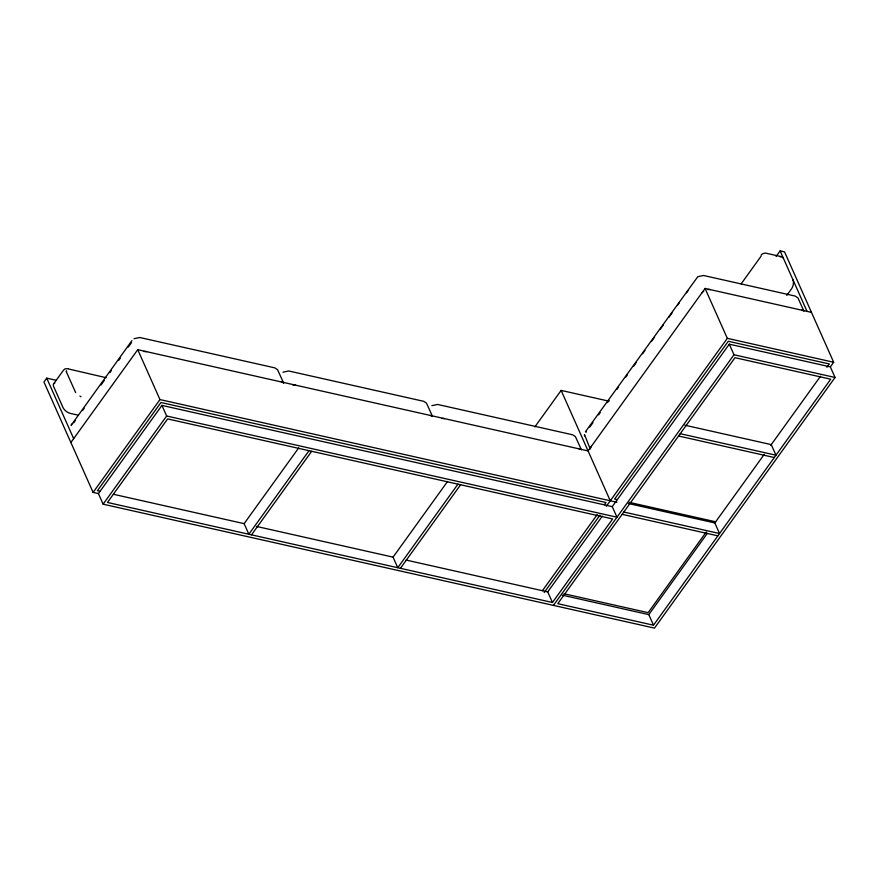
<?xml version="1.0" encoding="UTF-8"?>
<svg xmlns="http://www.w3.org/2000/svg" width="879" height="879" viewBox="0 0 879 879"><rect width="100%" height="100%" fill="white"/><g stroke="black" fill="none" stroke-linecap="round" stroke-linejoin="round"><path stroke-width="1.32" d="M584.48 435.874L584.491 434.589L590.259 449.092M586.139 432.336L586.117 431.468M71.825 424.096L71.1 425.359L131.916 340.656M56.091 380.266L46.741 378.157L43.95 382.024L93.097 492.405L98.437 493.602L103.118 504.183L654.492 628.111L835.05 377.476L830.336 366.895L729.284 344.183L612.125 506.82M53.553 383.969L63.519 370.136L65.057 368.861L68.112 368.664M73.737 422.821L75.341 420.591M82.571 410.57L84.175 408.339M101.019 384.947L104.238 380.486M109.853 372.696L111.457 370.466M118.676 360.434L120.28 358.214M128.312 347.073L131.52 342.612M70.88 442.511L137.75 349.677L588.062 450.894L705.09 288.444L811.471 312.364M93.097 492.405L159.967 399.571L137.75 349.677M98.415 493.602L161.934 405.406L612.256 506.634L616.97 517.215L166.647 415.998L161.934 405.406M103.118 504.183L166.647 415.998M298.695 447.905L244.131 523.653L248.845 534.234L309.023 450.696M251.504 534.839L311.682 451.29M447.62 481.384L393.056 557.132L397.769 567.713L457.948 484.164M400.428 568.306L460.607 484.768M534.871 426.886L561.143 390.419L609.004 401.176M585.469 431.699L697.805 276.687L703.541 275.479L795.176 296.069L797.912 297.871L803.944 311.144M589.776 427.084L592.973 422.645M598.577 414.877L600.17 412.658M607.367 402.67L608.971 400.45M616.97 389.353L618.563 387.134M625.76 377.146L627.364 374.926M633.759 366.049L636.154 362.708M642.549 353.83L644.944 350.501M651.35 341.623L654.547 337.184M660.14 329.416L663.337 324.977M668.941 317.209L672.138 312.77M677.731 305.002L679.335 302.783M686.521 292.795L688.125 290.575M741.107 283.917L761.093 256.174M776.102 256.448L780.112 250.889L784.54 251.877L833.677 362.258L830.479 366.708M542.42 590.699L597.215 514.644M604.367 504.722L605.95 502.513L160.956 402.494L97.426 490.68L100.096 491.284M544.211 592.512L599.928 515.16M606.301 506.315L727.307 338.338L705.09 288.444M552.452 602.489L107.458 502.458L167.636 418.909L612.641 518.94L552.452 602.489L547.738 591.897L602.313 516.149M553.44 605.4L733.998 354.764L729.284 344.183M786.771 295.454L791.572 288.795A6.603 3.725 -77.3 0 0 792.891 279.61M706.255 531.993L648.142 612.674L563.988 593.754M653.504 625.2L557.769 603.675L734.987 357.687L830.721 379.201L653.504 625.2L648.801 614.619L707.331 533.355M714.55 523.335L764.269 454.322M770.674 445.422L820.546 376.201M826.952 367.312L829.347 363.972L728.295 341.261L614.608 499.074L617.267 499.668M761.137 255.163L762.445 253.855L765.213 253.031L782.013 256.8M134.004 338.712L139.75 337.503L274.819 367.861L277.544 369.663L283.587 382.936M282.928 372.191L288.675 370.971L423.744 401.329L426.469 403.131L432.512 416.404M431.853 405.658L437.599 404.45L572.668 434.808L575.393 436.61L581.437 449.883M66.167 371.443L75.66 392.616M727.307 338.338L833.677 362.258M733.998 354.764L835.05 377.476M684.829 425.194L771.257 444.62L775.97 455.201L680.236 433.688M678.555 436.006L774.3 457.53M106.161 377.706L68.617 368.993M629.243 502.359L715.671 521.785M628.408 503.524L714.836 522.95L719.549 533.531L623.804 512.007M159.967 399.571L616.926 502.283M622.134 514.336L717.868 535.849M78.418 415.218L70.419 413.416A6.582 3.285 35.8 0 1 63.09 407.713L53.663 386.551A6.625 3.307 35.8 0 1 54.839 383.112M113.435 494.273L244.417 523.719M256.448 526.422L392.748 557.066M406.087 560.055L547.738 591.897M562.362 595.182L648.801 614.619M79.912 396.044L80.989 396.814M780.112 250.889L807.032 311.364M561.143 390.419L610.279 500.788M46.741 378.157L73.66 438.643M66.463 370.762L66.683 371.498M780.047 256.833A6.603 3.725 -77.3 0 1 783.475 258.448M701.772 293.059A6.582 4.329 -24 0 1 703.749 291.169M707.793 289.576A6.582 4.329 -24 0 1 710.419 289.641M590.501 448.356A6.625 4.362 -24 0 1 591.435 446.213M801.714 310.166A6.603 4.351 -24 0 1 802.977 310.639M143.991 351.6A6.582 4.329 -24 0 1 146.617 351.666M281.346 381.958A6.603 4.351 -24 0 1 283.565 383.178M430.27 415.426A6.603 4.351 -24 0 1 431.534 415.899M292.916 385.079A6.582 4.329 -24 0 1 295.542 385.145M579.195 448.905A6.603 4.351 -24 0 1 580.459 449.378M441.84 418.558A6.582 4.329 -24 0 1 444.466 418.624"/></g></svg>
